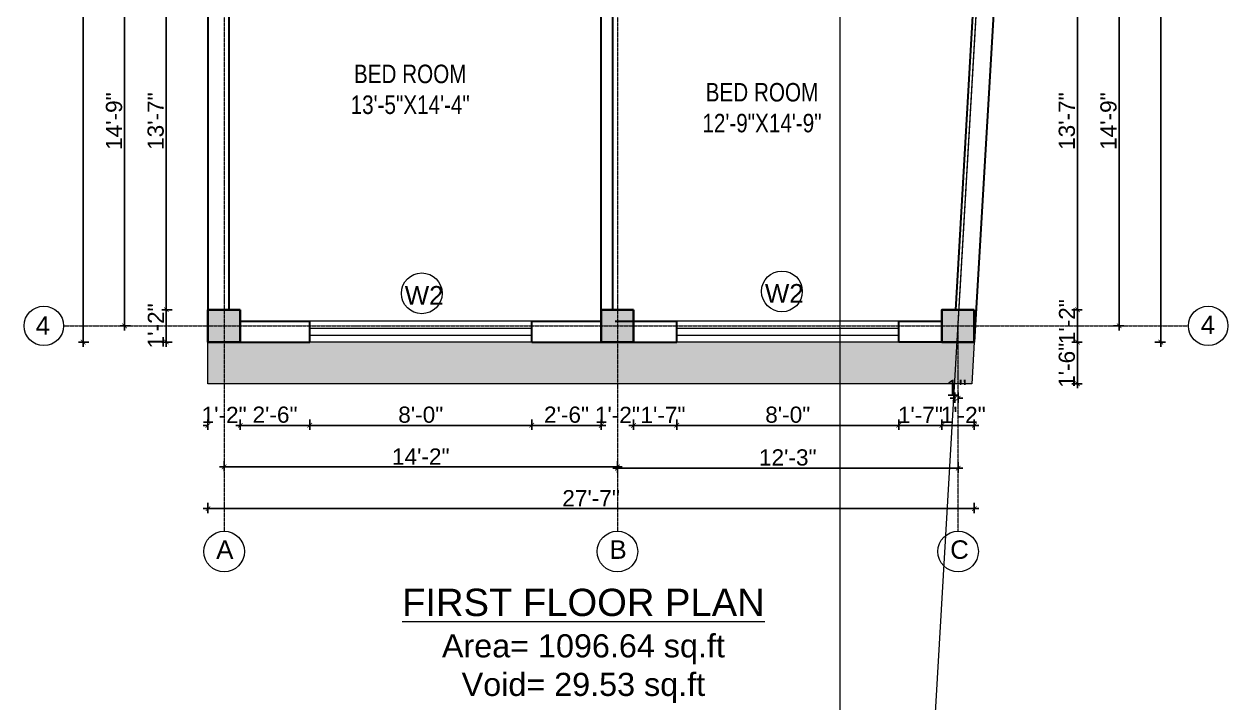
# Model space of a CAD drawing. Header units: inches. Extents: x 84707 to 107235, y 3922 to 10323.
# Drawn here: x 85342 to 85862, y 9530 to 9823 of the extents above; entities that cross this region are included whole.
import ezdxf

# ---------------------------------------------------------------- set-up
doc = ezdxf.new("R2010")
doc.units = ezdxf.units.IN
doc.header["$MEASUREMENT"] = 0
doc.linetypes.add('CENTER', pattern=[2, 1.25, -0.25, 0.25, -0.25])
doc.layers.add('A-Hatch', color=7, linetype='Continuous')
for name, color, linetype, lineweight in [('Annotate-Lite.w', 4, 'Continuous', 9), ('Annotations-Bold.w', 2, 'Continuous', 13), ('COLOUM', 3, 'Continuous', 35), ('DIM-2', 4, 'Continuous', 20), ('text', 7, 'Continuous', 5), ('wall', 240, 'Continuous', 30), ('wall light', 6, 'Continuous', 18), ('window', 130, 'Continuous', 13)]:
    doc.layers.add(name, color=color, linetype=linetype, lineweight=lineweight)
doc.styles.add('ARAIL', font='arial.ttf')
doc.styles.add('arial 1000', font='arial.ttf')
doc.styles.add('DIM', font='arial.ttf', dxfattribs={"width": 0.8})
doc.styles.add('gaurav', font='arial.ttf')
doc.dimstyles.new('8 inch dim', dxfattribs={"dimtxt": 7, "dimasz": 2, "dimexe": 2, "dimexo": 1, "dimgap": 1, "dimtad": 1, "dimdec": 0, "dimzin": 3, "dimdsep": 46, "dimlunit": 4, "dimtxsty": 'ARAIL', "dimblk": 'ARCHTICK', "dimcen": 0.09, "dimdle": 2, "dimadec": 0, "dimazin": 0, "dimtfac": 1, "dimtdec": 0, "dimtix": 1, "dimtofl": 0, "dimtmove": 1, "dimatfit": 3, "dimldrblk": 'ARCHTICK', "dimfxlon": 1, "dimtolj": 1, "dimtzin": 0, "dimarcsym": 0})

# ---------------------------------------------------------------- blocks, each defined once
blk = doc.blocks.new('column 14')
at = {"layer": 'COLOUM'}
h = blk.add_hatch(color=256, dxfattribs=at)
h.dxf.hatch_style = 1
h.paths.add_polyline_path([(7, 7), (-7, 7), (-7, -7), (7, -7)])
blk.add_lwpolyline([(7, 7), (7, -7), (-7, -7), (-7, 7)], close=True, dxfattribs=at)
blk = doc.blocks.new('_ArchTick')
at = {"color": 0, "linetype": 'ByBlock', "const_width": 0.15}
blk.add_lwpolyline([(-0.5, -0.5), (0.5, 0.5)], dxfattribs=at)
blk = doc.blocks.new('*D398')
at = {"layer": 'Defpoints', "color": 0, "transparency": 16777216}
for p in [(85421.03, 10155.52), (85367.03, 9685.52), (85421.03, 9685.52)]:
    blk.add_point(p, dxfattribs=at)
at = {"layer": 'DIM-2', "color": 0, "lineweight": -2, "transparency": 16777216}
for p, q in [((85369.53, 10155.52), (85365.03, 10155.52)), ((85367.03, 10157.52), (85367.03, 9683.52)), ((85369.53, 9685.52), (85365.03, 9685.52))]:
    blk.add_line(p, q, dxfattribs=at)
at = {"layer": 'DIM-2', "color": 0, "lineweight": -2, "transparency": 16777216, "xscale": 2, "yscale": 2, "zscale": 2}
for p, rotation in [((85367.03, 10155.52), 90), ((85367.03, 9685.52), 270)]:
    blk.add_blockref('_ArchTick', p, dxfattribs=dict(at, rotation=rotation))
at = {"layer": 'DIM-2', "color": 0, "transparency": 16777216, "insert": (85362.46, 9920.52), "char_height": 7, "attachment_point": 5, "rotation": 90, "style": 'ARAIL'}
blk.add_mtext('\\A1;39\'-2"', dxfattribs=at)
blk = doc.blocks.new('*D405')
at = {"layer": 'Defpoints', "color": 0, "transparency": 16777216}
for p in [(85421.03, 9862.52), (85403.03, 9699.52), (85421.03, 9699.52)]:
    blk.add_point(p, dxfattribs=at)
at = {"layer": 'DIM-2', "color": 0, "lineweight": -2, "transparency": 16777216}
for p, q in [((85405.53, 9862.52), (85401.03, 9862.52)), ((85403.03, 9864.52), (85403.03, 9697.52)), ((85405.53, 9699.52), (85401.03, 9699.52))]:
    blk.add_line(p, q, dxfattribs=at)
at = {"layer": 'DIM-2', "color": 0, "lineweight": -2, "transparency": 16777216, "xscale": 2, "yscale": 2, "zscale": 2}
for p, rotation in [((85403.03, 9862.52), 90), ((85403.03, 9699.52), 270)]:
    blk.add_blockref('_ArchTick', p, dxfattribs=dict(at, rotation=rotation))
at = {"layer": 'DIM-2', "color": 0, "transparency": 16777216, "insert": (85398.46, 9781.02), "char_height": 7, "attachment_point": 5, "rotation": 90, "style": 'ARAIL'}
blk.add_mtext('\\A1;13\'-7"', dxfattribs=at)
blk = doc.blocks.new('*D406')
at = {"layer": 'Defpoints', "color": 0, "transparency": 16777216}
for p in [(85421.03, 9699.52), (85403.03, 9685.52), (85421.03, 9685.52)]:
    blk.add_point(p, dxfattribs=at)
at = {"layer": 'DIM-2', "color": 0, "lineweight": -2, "transparency": 16777216}
for p, q in [((85403.03, 9701.52), (85403.03, 9683.52)), ((85405.53, 9699.52), (85401.03, 9699.52)), ((85405.53, 9685.52), (85401.03, 9685.52))]:
    blk.add_line(p, q, dxfattribs=at)
at = {"layer": 'DIM-2', "color": 0, "lineweight": -2, "transparency": 16777216, "xscale": 2, "yscale": 2, "zscale": 2}
for p, rotation in [((85403.03, 9699.52), 90), ((85403.03, 9685.52), 270)]:
    blk.add_blockref('_ArchTick', p, dxfattribs=dict(at, rotation=rotation))
at = {"layer": 'DIM-2', "color": 0, "transparency": 16777216, "insert": (85398.52, 9692.52), "char_height": 7, "attachment_point": 5, "rotation": 90, "style": 'ARAIL'}
blk.add_mtext('\\A1;1\'-2"', dxfattribs=at)
blk = doc.blocks.new('*D407')
at = {"layer": 'Defpoints', "color": 0, "transparency": 16777216}
for p in [(85385.03, 9869.52), (85421.03, 9869.52), (85421.03, 9692.52)]:
    blk.add_point(p, dxfattribs=at)
at = {"layer": 'DIM-2', "color": 0, "lineweight": -2, "transparency": 16777216}
for p, q in [((85387.53, 9869.52), (85383.03, 9869.52)), ((85385.03, 9690.52), (85385.03, 9871.52)), ((85387.53, 9692.52), (85383.03, 9692.52))]:
    blk.add_line(p, q, dxfattribs=at)
at = {"layer": 'DIM-2', "color": 0, "lineweight": -2, "transparency": 16777216, "xscale": 2, "yscale": 2, "zscale": 2}
for p, rotation in [((85385.03, 9869.52), 90), ((85385.03, 9692.52), 270)]:
    blk.add_blockref('_ArchTick', p, dxfattribs=dict(at, rotation=rotation))
at = {"layer": 'DIM-2', "color": 0, "transparency": 16777216, "insert": (85380.46, 9781.02), "char_height": 7, "attachment_point": 5, "rotation": 90, "style": 'ARAIL'}
blk.add_mtext('\\A1;14\'-9"', dxfattribs=at)
blk = doc.blocks.new('*D423')
at = {"layer": 'Defpoints', "color": 0, "transparency": 16777216}
for p in [(85762.64, 9862.52), (85752.31, 9699.52), (85796.91, 9699.52)]:
    blk.add_point(p, dxfattribs=at)
at = {"layer": 'DIM-2', "color": 0, "lineweight": -2, "transparency": 16777216}
for p, q in [((85794.41, 9862.52), (85798.91, 9862.52)), ((85796.91, 9864.52), (85796.91, 9697.52)), ((85794.41, 9699.52), (85798.91, 9699.52))]:
    blk.add_line(p, q, dxfattribs=at)
at = {"layer": 'DIM-2', "color": 0, "lineweight": -2, "transparency": 16777216, "xscale": 2, "yscale": 2, "zscale": 2}
for p, rotation in [((85796.91, 9862.52), 90), ((85796.91, 9699.52), 270)]:
    blk.add_blockref('_ArchTick', p, dxfattribs=dict(at, rotation=rotation))
at = {"layer": 'DIM-2', "color": 0, "transparency": 16777216, "insert": (85792.33, 9781.02), "char_height": 7, "attachment_point": 5, "rotation": 90, "style": 'ARAIL'}
blk.add_mtext('\\A1;13\'-7"', dxfattribs=at)
blk = doc.blocks.new('*D424')
at = {"layer": 'Defpoints', "color": 0, "transparency": 16777216}
for p in [(85752.31, 9699.52), (85752.31, 9685.52), (85796.91, 9685.52)]:
    blk.add_point(p, dxfattribs=at)
at = {"layer": 'DIM-2', "color": 0, "lineweight": -2, "transparency": 16777216}
for p, q in [((85796.91, 9701.52), (85796.91, 9683.52)), ((85794.41, 9699.52), (85798.91, 9699.52)), ((85794.41, 9685.52), (85798.91, 9685.52))]:
    blk.add_line(p, q, dxfattribs=at)
at = {"layer": 'DIM-2', "color": 0, "lineweight": -2, "transparency": 16777216, "xscale": 2, "yscale": 2, "zscale": 2}
for p, rotation in [((85796.91, 9699.52), 90), ((85796.91, 9685.52), 270)]:
    blk.add_blockref('_ArchTick', p, dxfattribs=dict(at, rotation=rotation))
at = {"layer": 'DIM-2', "color": 0, "transparency": 16777216, "insert": (85792.39, 9694.32), "char_height": 7, "attachment_point": 5, "rotation": 90, "style": 'ARAIL'}
blk.add_mtext('\\A1;1\'-2"', dxfattribs=at)
blk = doc.blocks.new('*D408')
at = {"layer": 'Defpoints', "color": 0, "transparency": 16777216}
for p in [(85755.64, 9869.52), (85814.91, 9869.52), (85745.31, 9692.52)]:
    blk.add_point(p, dxfattribs=at)
at = {"layer": 'DIM-2', "color": 0, "lineweight": -2, "transparency": 16777216}
for p, q in [((85812.41, 9869.52), (85816.91, 9869.52)), ((85814.91, 9690.52), (85814.91, 9871.52)), ((85812.41, 9692.52), (85816.91, 9692.52))]:
    blk.add_line(p, q, dxfattribs=at)
at = {"layer": 'DIM-2', "color": 0, "lineweight": -2, "transparency": 16777216, "xscale": 2, "yscale": 2, "zscale": 2}
for p, rotation in [((85814.91, 9869.52), 90), ((85814.91, 9692.52), 270)]:
    blk.add_blockref('_ArchTick', p, dxfattribs=dict(at, rotation=rotation))
at = {"layer": 'DIM-2', "color": 0, "transparency": 16777216, "insert": (85810.33, 9781.02), "char_height": 7, "attachment_point": 5, "rotation": 90, "style": 'ARAIL'}
blk.add_mtext('\\A1;14\'-9"', dxfattribs=at)
blk = doc.blocks.new('*D409')
at = {"layer": 'Defpoints', "color": 0, "transparency": 16777216}
for p in [(85778.91, 10155.52), (85832.91, 10155.52), (85752.31, 9685.52)]:
    blk.add_point(p, dxfattribs=at)
at = {"layer": 'DIM-2', "color": 0, "lineweight": -2, "transparency": 16777216}
for p, q in [((85830.41, 10155.52), (85834.91, 10155.52)), ((85832.91, 9683.52), (85832.91, 10157.52)), ((85830.41, 9685.52), (85834.91, 9685.52))]:
    blk.add_line(p, q, dxfattribs=at)
at = {"layer": 'DIM-2', "color": 0, "lineweight": -2, "transparency": 16777216, "xscale": 2, "yscale": 2, "zscale": 2}
for p, rotation in [((85832.91, 10155.52), 90), ((85832.91, 9685.52), 270)]:
    blk.add_blockref('_ArchTick', p, dxfattribs=dict(at, rotation=rotation))
at = {"layer": 'DIM-2', "color": 0, "transparency": 16777216, "insert": (85828.33, 9920.52), "char_height": 7, "attachment_point": 5, "rotation": 90, "style": 'ARAIL'}
blk.add_mtext('\\A1;39\'-2"', dxfattribs=at)
blk = doc.blocks.new('*D492')
at = {"layer": 'Defpoints', "color": 0, "transparency": 16777216}
for p in [(85752.31, 9685.52), (85751.26, 9667.52), (85796.91, 9667.52)]:
    blk.add_point(p, dxfattribs=at)
at = {"layer": 'DIM-2', "color": 0, "lineweight": -2, "transparency": 16777216}
for p, q in [((85794.41, 9685.52), (85798.91, 9685.52)), ((85796.91, 9687.52), (85796.91, 9665.52)), ((85794.41, 9667.52), (85798.91, 9667.52))]:
    blk.add_line(p, q, dxfattribs=at)
at = {"layer": 'DIM-2', "color": 0, "lineweight": -2, "transparency": 16777216, "xscale": 2, "yscale": 2, "zscale": 2}
for p, rotation in [((85796.91, 9685.52), 90), ((85796.91, 9667.52), 270)]:
    blk.add_blockref('_ArchTick', p, dxfattribs=dict(at, rotation=rotation))
at = {"layer": 'DIM-2', "color": 0, "transparency": 16777216, "insert": (85792.33, 9675.47), "char_height": 7, "attachment_point": 5, "rotation": 90, "style": 'ARAIL'}
blk.add_mtext('\\A1;1\'-6"', dxfattribs=at)
blk = doc.blocks.new('*D493')
at = {"layer": 'Defpoints', "color": 0, "transparency": 16777216}
for p in [(85421.03, 9685.52), (85435.03, 9685.52), (85435.03, 9649.52)]:
    blk.add_point(p, dxfattribs=at)
at = {"layer": 'DIM-2', "color": 0, "lineweight": -2, "transparency": 16777216}
for p, q in [((85421.03, 9649.52), (85419.03, 9649.52)), ((85421.03, 9652.02), (85421.03, 9647.52)), ((85435.03, 9652.02), (85435.03, 9647.52)), ((85435.03, 9649.52), (85437.03, 9649.52))]:
    blk.add_line(p, q, dxfattribs=at)
at = {"layer": 'DIM-2', "color": 0, "lineweight": -2, "transparency": 16777216, "xscale": 2, "yscale": 2, "zscale": 2}
blk.add_blockref('_ArchTick', (85421.03, 9649.52), dxfattribs=at)
at = {"layer": 'DIM-2', "color": 0, "lineweight": -2, "transparency": 16777216, "xscale": 2, "yscale": 2, "zscale": 2, "rotation": 180}
blk.add_blockref('_ArchTick', (85435.03, 9649.52), dxfattribs=at)
at = {"layer": 'DIM-2', "color": 0, "transparency": 16777216, "insert": (85428.03, 9654.03), "char_height": 7, "attachment_point": 5, "style": 'ARAIL'}
blk.add_mtext('\\A1;1\'-2"', dxfattribs=at)
blk = doc.blocks.new('*D494')
at = {"layer": 'Defpoints', "color": 0, "transparency": 16777216}
for p in [(85435.03, 9685.52), (85465.03, 9685.52), (85465.03, 9649.52)]:
    blk.add_point(p, dxfattribs=at)
at = {"layer": 'DIM-2', "color": 0, "lineweight": -2, "transparency": 16777216}
for p, q in [((85433.03, 9649.52), (85467.03, 9649.52)), ((85435.03, 9652.02), (85435.03, 9647.52)), ((85465.03, 9652.02), (85465.03, 9647.52))]:
    blk.add_line(p, q, dxfattribs=at)
at = {"layer": 'DIM-2', "color": 0, "lineweight": -2, "transparency": 16777216, "xscale": 2, "yscale": 2, "zscale": 2, "rotation": 180}
blk.add_blockref('_ArchTick', (85435.03, 9649.52), dxfattribs=at)
at = {"layer": 'DIM-2', "color": 0, "lineweight": -2, "transparency": 16777216, "xscale": 2, "yscale": 2, "zscale": 2}
blk.add_blockref('_ArchTick', (85465.03, 9649.52), dxfattribs=at)
at = {"layer": 'DIM-2', "color": 0, "transparency": 16777216, "insert": (85450.03, 9654.09), "char_height": 7, "attachment_point": 5, "style": 'ARAIL'}
blk.add_mtext('\\A1;2\'-6"', dxfattribs=at)
blk = doc.blocks.new('*D495')
at = {"layer": 'Defpoints', "color": 0, "transparency": 16777216}
for p in [(85465.03, 9685.52), (85561.03, 9685.52), (85561.03, 9649.52)]:
    blk.add_point(p, dxfattribs=at)
at = {"layer": 'DIM-2', "color": 0, "lineweight": -2, "transparency": 16777216}
for p, q in [((85463.03, 9649.52), (85563.03, 9649.52)), ((85465.03, 9652.02), (85465.03, 9647.52)), ((85561.03, 9652.02), (85561.03, 9647.52))]:
    blk.add_line(p, q, dxfattribs=at)
at = {"layer": 'DIM-2', "color": 0, "lineweight": -2, "transparency": 16777216, "xscale": 2, "yscale": 2, "zscale": 2, "rotation": 180}
blk.add_blockref('_ArchTick', (85465.03, 9649.52), dxfattribs=at)
at = {"layer": 'DIM-2', "color": 0, "lineweight": -2, "transparency": 16777216, "xscale": 2, "yscale": 2, "zscale": 2}
blk.add_blockref('_ArchTick', (85561.03, 9649.52), dxfattribs=at)
at = {"layer": 'DIM-2', "color": 0, "transparency": 16777216, "insert": (85513.03, 9654.09), "char_height": 7, "attachment_point": 5, "style": 'ARAIL'}
blk.add_mtext('\\A1;8\'-0"', dxfattribs=at)
blk = doc.blocks.new('*D521')
at = {"layer": 'Defpoints', "color": 0, "transparency": 16777216}
for p in [(85561.03, 9685.52), (85591.03, 9685.52), (85591.03, 9649.52)]:
    blk.add_point(p, dxfattribs=at)
at = {"layer": 'DIM-2', "color": 0, "lineweight": -2, "transparency": 16777216}
for p, q in [((85559.03, 9649.52), (85593.03, 9649.52)), ((85561.03, 9652.02), (85561.03, 9647.52)), ((85591.03, 9652.02), (85591.03, 9647.52))]:
    blk.add_line(p, q, dxfattribs=at)
at = {"layer": 'DIM-2', "color": 0, "lineweight": -2, "transparency": 16777216, "xscale": 2, "yscale": 2, "zscale": 2, "rotation": 180}
blk.add_blockref('_ArchTick', (85561.03, 9649.52), dxfattribs=at)
at = {"layer": 'DIM-2', "color": 0, "lineweight": -2, "transparency": 16777216, "xscale": 2, "yscale": 2, "zscale": 2}
blk.add_blockref('_ArchTick', (85591.03, 9649.52), dxfattribs=at)
at = {"layer": 'DIM-2', "color": 0, "transparency": 16777216, "insert": (85576.03, 9654.09), "char_height": 7, "attachment_point": 5, "style": 'ARAIL'}
blk.add_mtext('\\A1;2\'-6"', dxfattribs=at)
blk = doc.blocks.new('*D522')
at = {"layer": 'Defpoints', "color": 0, "transparency": 16777216}
for p in [(85591.03, 9685.52), (85605.03, 9685.52), (85605.03, 9649.52)]:
    blk.add_point(p, dxfattribs=at)
at = {"layer": 'DIM-2', "color": 0, "lineweight": -2, "transparency": 16777216}
for p, q in [((85591.03, 9649.52), (85589.03, 9649.52)), ((85591.03, 9652.02), (85591.03, 9647.52)), ((85605.03, 9652.02), (85605.03, 9647.52)), ((85605.03, 9649.52), (85607.03, 9649.52))]:
    blk.add_line(p, q, dxfattribs=at)
at = {"layer": 'DIM-2', "color": 0, "lineweight": -2, "transparency": 16777216, "xscale": 2, "yscale": 2, "zscale": 2}
blk.add_blockref('_ArchTick', (85591.03, 9649.52), dxfattribs=at)
at = {"layer": 'DIM-2', "color": 0, "lineweight": -2, "transparency": 16777216, "xscale": 2, "yscale": 2, "zscale": 2, "rotation": 180}
blk.add_blockref('_ArchTick', (85605.03, 9649.52), dxfattribs=at)
at = {"layer": 'DIM-2', "color": 0, "transparency": 16777216, "insert": (85598.03, 9654.03), "char_height": 7, "attachment_point": 5, "style": 'ARAIL'}
blk.add_mtext('\\A1;1\'-2"', dxfattribs=at)
blk = doc.blocks.new('*D523')
at = {"layer": 'Defpoints', "color": 0, "transparency": 16777216}
for p in [(85605.03, 9685.52), (85623.67, 9685.52), (85623.67, 9649.52)]:
    blk.add_point(p, dxfattribs=at)
at = {"layer": 'DIM-2', "color": 0, "lineweight": -2, "transparency": 16777216}
for p, q in [((85603.03, 9649.52), (85625.67, 9649.52)), ((85605.03, 9652.02), (85605.03, 9647.52)), ((85623.67, 9652.02), (85623.67, 9647.52))]:
    blk.add_line(p, q, dxfattribs=at)
at = {"layer": 'DIM-2', "color": 0, "lineweight": -2, "transparency": 16777216, "xscale": 2, "yscale": 2, "zscale": 2, "rotation": 180}
blk.add_blockref('_ArchTick', (85605.03, 9649.52), dxfattribs=at)
at = {"layer": 'DIM-2', "color": 0, "lineweight": -2, "transparency": 16777216, "xscale": 2, "yscale": 2, "zscale": 2}
blk.add_blockref('_ArchTick', (85623.67, 9649.52), dxfattribs=at)
at = {"layer": 'DIM-2', "color": 0, "transparency": 16777216, "insert": (85617.72, 9654.03), "char_height": 7, "attachment_point": 5, "style": 'ARAIL'}
blk.add_mtext('\\A1;1\'-7"', dxfattribs=at)
blk = doc.blocks.new('*D524')
at = {"layer": 'Defpoints', "color": 0, "transparency": 16777216}
for p in [(85623.67, 9685.52), (85719.67, 9685.52), (85719.67, 9649.52)]:
    blk.add_point(p, dxfattribs=at)
at = {"layer": 'DIM-2', "color": 0, "lineweight": -2, "transparency": 16777216}
for p, q in [((85621.67, 9649.52), (85721.67, 9649.52)), ((85623.67, 9652.02), (85623.67, 9647.52)), ((85719.67, 9652.02), (85719.67, 9647.52))]:
    blk.add_line(p, q, dxfattribs=at)
at = {"layer": 'DIM-2', "color": 0, "lineweight": -2, "transparency": 16777216, "xscale": 2, "yscale": 2, "zscale": 2, "rotation": 180}
blk.add_blockref('_ArchTick', (85623.67, 9649.52), dxfattribs=at)
at = {"layer": 'DIM-2', "color": 0, "lineweight": -2, "transparency": 16777216, "xscale": 2, "yscale": 2, "zscale": 2}
blk.add_blockref('_ArchTick', (85719.67, 9649.52), dxfattribs=at)
at = {"layer": 'DIM-2', "color": 0, "transparency": 16777216, "insert": (85671.67, 9654.09), "char_height": 7, "attachment_point": 5, "style": 'ARAIL'}
blk.add_mtext('\\A1;8\'-0"', dxfattribs=at)
blk = doc.blocks.new('*D525')
at = {"layer": 'Defpoints', "color": 0, "transparency": 16777216}
for p in [(85719.67, 9685.52), (85738.31, 9685.52), (85738.31, 9649.52)]:
    blk.add_point(p, dxfattribs=at)
at = {"layer": 'DIM-2', "color": 0, "lineweight": -2, "transparency": 16777216}
for p, q in [((85717.67, 9649.52), (85740.31, 9649.52)), ((85719.67, 9652.02), (85719.67, 9647.52)), ((85738.31, 9652.02), (85738.31, 9647.52))]:
    blk.add_line(p, q, dxfattribs=at)
at = {"layer": 'DIM-2', "color": 0, "lineweight": -2, "transparency": 16777216, "xscale": 2, "yscale": 2, "zscale": 2, "rotation": 180}
blk.add_blockref('_ArchTick', (85719.67, 9649.52), dxfattribs=at)
at = {"layer": 'DIM-2', "color": 0, "lineweight": -2, "transparency": 16777216, "xscale": 2, "yscale": 2, "zscale": 2}
blk.add_blockref('_ArchTick', (85738.31, 9649.52), dxfattribs=at)
at = {"layer": 'DIM-2', "color": 0, "transparency": 16777216, "insert": (85728.99, 9654.03), "char_height": 7, "attachment_point": 5, "style": 'ARAIL'}
blk.add_mtext('\\A1;1\'-7"', dxfattribs=at)
blk = doc.blocks.new('*D526')
at = {"layer": 'Defpoints', "color": 0, "transparency": 16777216}
for p in [(85738.31, 9685.52), (85752.31, 9685.52), (85752.31, 9649.52)]:
    blk.add_point(p, dxfattribs=at)
at = {"layer": 'DIM-2', "color": 0, "lineweight": -2, "transparency": 16777216}
for p, q in [((85736.31, 9649.52), (85754.31, 9649.52)), ((85738.31, 9652.02), (85738.31, 9647.52)), ((85752.31, 9652.02), (85752.31, 9647.52))]:
    blk.add_line(p, q, dxfattribs=at)
at = {"layer": 'DIM-2', "color": 0, "lineweight": -2, "transparency": 16777216, "xscale": 2, "yscale": 2, "zscale": 2, "rotation": 180}
blk.add_blockref('_ArchTick', (85738.31, 9649.52), dxfattribs=at)
at = {"layer": 'DIM-2', "color": 0, "lineweight": -2, "transparency": 16777216, "xscale": 2, "yscale": 2, "zscale": 2}
blk.add_blockref('_ArchTick', (85752.31, 9649.52), dxfattribs=at)
at = {"layer": 'DIM-2', "color": 0, "transparency": 16777216, "insert": (85747.5, 9654.03), "char_height": 7, "attachment_point": 5, "style": 'ARAIL'}
blk.add_mtext('\\A1;1\'-2"', dxfattribs=at)
blk = doc.blocks.new('*D527')
at = {"layer": 'Defpoints', "color": 0, "transparency": 16777216}
for p in [(85428.03, 9685.52), (85598.03, 9685.52), (85598.03, 9631.52)]:
    blk.add_point(p, dxfattribs=at)
at = {"layer": 'DIM-2', "color": 0, "lineweight": -2, "transparency": 16777216}
for p, q in [((85428.03, 9634.02), (85428.03, 9629.52)), ((85598.03, 9634.02), (85598.03, 9629.52)), ((85426.03, 9631.52), (85600.03, 9631.52))]:
    blk.add_line(p, q, dxfattribs=at)
at = {"layer": 'DIM-2', "color": 0, "lineweight": -2, "transparency": 16777216, "xscale": 2, "yscale": 2, "zscale": 2, "rotation": 180}
blk.add_blockref('_ArchTick', (85428.03, 9631.52), dxfattribs=at)
at = {"layer": 'DIM-2', "color": 0, "lineweight": -2, "transparency": 16777216, "xscale": 2, "yscale": 2, "zscale": 2}
blk.add_blockref('_ArchTick', (85598.03, 9631.52), dxfattribs=at)
at = {"layer": 'DIM-2', "color": 0, "transparency": 16777216, "insert": (85513.03, 9636.03), "char_height": 7, "attachment_point": 5, "style": 'ARAIL'}
blk.add_mtext('\\A1;14\'-2"', dxfattribs=at)
blk = doc.blocks.new('*D528')
at = {"layer": 'Defpoints', "color": 0, "transparency": 16777216}
for p in [(85598.03, 9685.03), (85745.31, 9685.52), (85745.31, 9631.03)]:
    blk.add_point(p, dxfattribs=at)
at = {"layer": 'DIM-2', "color": 0, "lineweight": -2, "transparency": 16777216}
for p, q in [((85598.03, 9633.53), (85598.03, 9629.03)), ((85745.31, 9633.53), (85745.31, 9629.03)), ((85596.03, 9631.03), (85747.31, 9631.03))]:
    blk.add_line(p, q, dxfattribs=at)
at = {"layer": 'DIM-2', "color": 0, "lineweight": -2, "transparency": 16777216, "xscale": 2, "yscale": 2, "zscale": 2, "rotation": 180}
blk.add_blockref('_ArchTick', (85598.03, 9631.03), dxfattribs=at)
at = {"layer": 'DIM-2', "color": 0, "lineweight": -2, "transparency": 16777216, "xscale": 2, "yscale": 2, "zscale": 2}
blk.add_blockref('_ArchTick', (85745.31, 9631.03), dxfattribs=at)
at = {"layer": 'DIM-2', "color": 0, "transparency": 16777216, "insert": (85671.67, 9635.61), "char_height": 7, "attachment_point": 5, "style": 'ARAIL'}
blk.add_mtext('\\A1;12\'-3"', dxfattribs=at)
blk = doc.blocks.new('*D425')
at = {"layer": 'Defpoints', "color": 0, "transparency": 16777216}
for p in [(85421.03, 9685.52), (85752.31, 9685.52), (85421.03, 9613.52)]:
    blk.add_point(p, dxfattribs=at)
at = {"layer": 'DIM-2', "color": 0, "lineweight": -2, "transparency": 16777216}
for p, q in [((85754.31, 9613.52), (85419.03, 9613.52)), ((85421.03, 9616.02), (85421.03, 9611.52)), ((85752.31, 9616.02), (85752.31, 9611.52))]:
    blk.add_line(p, q, dxfattribs=at)
at = {"layer": 'DIM-2', "color": 0, "lineweight": -2, "transparency": 16777216, "xscale": 2, "yscale": 2, "zscale": 2, "rotation": 180}
blk.add_blockref('_ArchTick', (85421.03, 9613.52), dxfattribs=at)
at = {"layer": 'DIM-2', "color": 0, "lineweight": -2, "transparency": 16777216, "xscale": 2, "yscale": 2, "zscale": 2}
blk.add_blockref('_ArchTick', (85752.31, 9613.52), dxfattribs=at)
at = {"layer": 'DIM-2', "color": 0, "transparency": 16777216, "insert": (85586.67, 9618.03), "char_height": 7, "attachment_point": 5, "style": 'ARAIL'}
blk.add_mtext('\\A1;27\'-7"', dxfattribs=at)
blk = doc.blocks.new('*D583')
at = {"layer": 'Defpoints', "color": 0, "transparency": 16777216}
for p in [(85743.85, 9667.52), (85745.31, 9667.52), (85743.85, 9661.2)]:
    blk.add_point(p, dxfattribs=at)
at = {"layer": 'DIM-2', "color": 0, "lineweight": -2, "transparency": 16777216}
for p, q in [((85743.85, 9663.7), (85743.85, 9659.2)), ((85745.31, 9663.7), (85745.31, 9659.2)), ((85743.85, 9661.2), (85741.85, 9661.2)), ((85745.31, 9661.2), (85747.31, 9661.2))]:
    blk.add_line(p, q, dxfattribs=at)
at = {"layer": 'DIM-2', "color": 0, "lineweight": -2, "transparency": 16777216, "xscale": 2, "yscale": 2, "zscale": 2}
blk.add_blockref('_ArchTick', (85743.85, 9661.2), dxfattribs=at)
at = {"layer": 'DIM-2', "color": 0, "lineweight": -2, "transparency": 16777216, "xscale": 2, "yscale": 2, "zscale": 2, "rotation": 180}
blk.add_blockref('_ArchTick', (85745.31, 9661.2), dxfattribs=at)
at = {"layer": 'DIM-2', "color": 0, "transparency": 16777216, "insert": (85744.58, 9665.72), "char_height": 7, "attachment_point": 5, "style": 'ARAIL'}
blk.add_mtext('\\A1;1"', dxfattribs=at)

msp = doc.modelspace()

# ---------------------------------------------------------------- hatches: boundary and pattern name
at = {"layer": 'A-Hatch'}
h = msp.add_hatch(dxfattribs=at)
h.set_pattern_fill('AR-RSHKE', color=256, scale=0.5)
h.set_pattern_definition([(0, (-20926.655, 127.7653), (12.75, 6), [3, -2.5, 3.5, -1.5, 4.5, -2]), (0, (-20923.655, 128.0153), (12.75, 6), [2.5, -9.5, 2, -3]), (0, (-20917.655, 127.3903), (12.75, 6), [1.5, -15.5]), (90, (-20926.6553, 127.7653), (-4.25, 6), [5.75, -18.25]), (90, (-20923.6553, 127.7653), (-4.25, 6), [5.625, -18.375]), (90, (-20921.1553, 127.7653), (-4.25, 6), [5.25, -18.75]), (90, (-20917.6553, 127.3903), (-4.25, 6), [5.75, -18.25]), (90, (-20916.1553, 127.3903), (-4.25, 6), [5.75, -18.25]), (90, (-20911.6553, 127.7653), (-4.25, 6), [5.5, -18.5])])
h.paths.add_polyline_path([(85465.03, 9685.52), (85435.03, 9685.52), (85421.03, 9685.52), (85421.03, 9667.52), (85751.26, 9667.52), (85752.31, 9685.52), (85719.67, 9685.52), (85623.67, 9685.52), (85605.03, 9685.52), (85591.03, 9685.52), (85561.03, 9685.52)])

# ---------------------------------------------------------------- linework, layer by layer
at = {"layer": 'Annotate-Lite.w', "ltscale": 0.005}
for centre in [(85669.15, 9707.43), (85513.46, 9706.58)]:
    msp.add_circle(centre, 8.81, dxfattribs=at)
at = {"layer": 'Annotations-Bold.w', "linetype": 'CENTER', "ltscale": 0.3}
for p, q in [((85428.03, 10257.68), (85428.03, 9603.74)), ((85598.03, 10257.68), (85598.03, 9603.74)), ((85358.62, 9692.52), (85844.87, 9692.52))]:
    msp.add_line(p, q, dxfattribs=at)
msp.add_lwpolyline([(85745.31, 9603.74), (85745.31, 9692.52), (85771.91, 10148.52), (85771.91, 10257.68)], dxfattribs=at)
at = {"layer": 'DIM-2'}
for p, direction in [((85745.31, 9692.52), (0.0582225, 0.9983036)), ((85694.33, 9878.08), (0, 1))]:
    msp.add_xline(p, direction, dxfattribs=at)
for centre, radius in [((85350.09, 9692.52), 8.53), ((85853.4, 9692.52), 8.53), ((85428.03, 9594.97), 8.77), ((85598.03, 9594.97), 8.77), ((85745.31, 9594.97), 8.77)]:
    msp.add_circle(centre, radius, dxfattribs=at)
at = {"layer": 'wall'}
for p, q in [((85421.03, 9862.52), (85421.03, 9699.52)), ((85430.03, 9862.52), (85430.03, 9699.52)), ((85591.03, 9699.52), (85591.03, 9862.52)), ((85596.03, 9699.52), (85596.03, 9862.52)), ((85435.03, 9694.52), (85465.03, 9694.52)), ((85465.03, 9685.52), (85465.03, 9694.52)), ((85561.03, 9694.52), (85591.03, 9694.52)), ((85561.03, 9685.52), (85561.03, 9694.52)), ((85597.03, 9694.52), (85623.67, 9694.52)), ((85623.67, 9685.52), (85623.67, 9694.52)), ((85719.67, 9694.52), (85738.14, 9694.52)), ((85719.67, 9685.52), (85719.67, 9694.52)), ((85435.03, 9685.52), (85465.03, 9685.52)), ((85561.03, 9685.52), (85591.03, 9685.52)), ((85605.03, 9685.52), (85623.67, 9685.52))]:
    msp.add_line(p, q, dxfattribs=at)
for points in [[(85694.33, 9876.52), (85763.45, 9876.52), (85752.31, 9685.52), (85719.67, 9685.52)], [(85754.44, 9876.52), (85744.11, 9699.52)]]:
    msp.add_lwpolyline(points, dxfattribs=at)
at = {"layer": 'wall light'}
for p, q in [((85421.03, 9667.52), (85421.03, 9685.52)), ((85752.31, 9685.52), (85751.26, 9667.52)), ((85751.26, 9667.52), (85421.03, 9667.52))]:
    msp.add_line(p, q, dxfattribs=at)
at = {"layer": 'window'}
for p, q in [((85561.03, 9694.52), (85465.03, 9694.52)), ((85465.03, 9691.52), (85561.03, 9691.52)), ((85719.67, 9694.52), (85623.67, 9694.52)), ((85623.67, 9691.52), (85719.67, 9691.52)), ((85465.03, 9688.52), (85561.03, 9688.52)), ((85561.03, 9685.52), (85465.03, 9685.52)), ((85623.67, 9688.52), (85719.67, 9688.52)), ((85719.67, 9685.52), (85623.67, 9685.52))]:
    msp.add_line(p, q, dxfattribs=at)

# ---------------------------------------------------------------- block references
at = {"layer": 'wall', "xscale": -1, "rotation": 270}
for p in [(85428.03, 9692.52), (85598.03, 9692.52), (85745.31, 9692.52)]:
    msp.add_blockref('column 14', p, dxfattribs=at)

# ---------------------------------------------------------------- texts
at = {"ltscale": 7, "char_height": 8, "width": 121.9318, "attachment_point": 8, "style": 'DIM'}
for s, insert in [('BED ROOM\\P13\'-5"X14\'-4"', (85508.46, 9784)), ('BED ROOM\\P12\'-9"X14\'-9"', (85660.52, 9776.07))]:
    msp.add_mtext(s, dxfattribs=dict(at, insert=insert))
at = {"layer": 'Annotate-Lite.w', "ltscale": 0.005, "char_height": 8, "attachment_point": 1, "style": 'gaurav'}
for insert in [(85661.8, 9710.6), (85506.11, 9709.74)]:
    msp.add_mtext_dynamic_manual_height_columns('W2', width=8, gutter_width=100, heights=[0], dxfattribs=dict(at, insert=insert))
at = {"layer": 'Annotations-Bold.w', "linetype": 'CENTER', "ltscale": 1.5, "char_height": 8, "attachment_point": 1, "style": 'ARAIL'}
for insert in [(85346.55, 9696.65), (85850.17, 9696.98)]:
    msp.add_mtext_dynamic_manual_height_columns('4', width=6.5393, gutter_width=100, heights=[0], dxfattribs=dict(at, insert=insert))
at = {"layer": 'DIM-2', "char_height": 8, "attachment_point": 1, "style": 'ARAIL'}
for s, insert in [('A', (85424.6, 9599.81)), ('B', (85594.6, 9599.81)), ('C', (85741.88, 9599.81))]:
    msp.add_mtext_dynamic_manual_height_columns(s, width=6.5393, gutter_width=100, heights=[0], dxfattribs=dict(at, insert=insert))
at = {"layer": 'text', "insert": (85583.33, 9554.21), "char_height": 11.811, "width": 316.0319, "attachment_point": 5, "style": 'arial 1000'}
msp.add_mtext('{\\LFIRST FLOOR PLAN\\P\\H0.84667x;\\lArea= 1096.64 sq.ft\\PVoid= 29.53 sq.ft}', dxfattribs=at)

# ---------------------------------------------------------------- dimensions: what is measured, and where the dimension line sits
at = {"layer": 'DIM-2'}
for base, p1, p2, picture, middle in [((85367.03, 9685.52), (85421.03, 10155.52), (85421.03, 9685.52), '*D398', (85362.46, 9920.52)), ((85832.91, 10155.52), (85752.31, 9685.52), (85778.91, 10155.52), '*D409', (85828.33, 9920.52)), ((85385.03, 9869.52), (85421.03, 9692.52), (85421.03, 9869.52), '*D407', (85380.46, 9781.02)), ((85814.91, 9869.52), (85745.31, 9692.52), (85755.64, 9869.52), '*D408', (85810.33, 9781.02)), ((85403.03, 9699.52), (85421.03, 9862.52), (85421.03, 9699.52), '*D405', (85398.46, 9781.02)), ((85796.91, 9699.52), (85762.64, 9862.52), (85752.31, 9699.52), '*D423', (85792.33, 9781.02))]:
    dim = msp.add_linear_dim(base=base, p1=p1, p2=p2, angle=90, dimstyle='8 inch dim', dxfattribs=at)
    dim.commit()
    dim.dimension.update_dxf_attribs({"geometry": picture, "text_midpoint": middle})
for base, p1, p2, picture, middle in [((85403.03, 9685.52), (85421.03, 9699.52), (85421.03, 9685.52), '*D406', (85403.03, 9692.52)), ((85796.91, 9685.52), (85752.31, 9699.52), (85752.31, 9685.52), '*D424', (85796.91, 9694.32)), ((85796.91, 9667.52), (85752.31, 9685.52), (85751.26, 9667.52), '*D492', (85796.91, 9675.47))]:
    dim = msp.add_linear_dim(base=base, p1=p1, p2=p2, angle=90, dimstyle='8 inch dim', dxfattribs=at)
    dim.commit()
    dim.dimension.update_dxf_attribs({"geometry": picture, "text_midpoint": middle, "dimtype": 160})
for base, p1, p2, picture, middle in [((85435.03, 9649.52), (85421.03, 9685.52), (85435.03, 9685.52), '*D493', (85428.03, 9654.03)), ((85421.03, 9613.52), (85752.31, 9685.52), (85421.03, 9685.52), '*D425', (85586.67, 9618.03)), ((85598.03, 9631.52), (85428.03, 9685.52), (85598.03, 9685.52), '*D527', (85513.03, 9636.03)), ((85465.03, 9649.52), (85435.03, 9685.52), (85465.03, 9685.52), '*D494', (85450.03, 9654.09)), ((85561.03, 9649.52), (85465.03, 9685.52), (85561.03, 9685.52), '*D495', (85513.03, 9654.09)), ((85591.03, 9649.52), (85561.03, 9685.52), (85591.03, 9685.52), '*D521', (85576.03, 9654.09)), ((85605.03, 9649.52), (85591.03, 9685.52), (85605.03, 9685.52), '*D522', (85598.03, 9654.03)), ((85745.31, 9631.03), (85598.03, 9685.03), (85745.31, 9685.52), '*D528', (85671.67, 9635.61)), ((85719.67, 9649.52), (85623.67, 9685.52), (85719.67, 9685.52), '*D524', (85671.67, 9654.09)), ((85743.85, 9661.2), (85745.31, 9667.52), (85743.85, 9667.52), '*D583', (85744.58, 9665.72))]:
    dim = msp.add_linear_dim(base=base, p1=p1, p2=p2, dimstyle='8 inch dim', dxfattribs=at)
    dim.commit()
    dim.dimension.update_dxf_attribs({"geometry": picture, "text_midpoint": middle})
for base, p1, p2, picture, middle in [((85623.67, 9649.52), (85605.03, 9685.52), (85623.67, 9685.52), '*D523', (85617.72, 9649.52)), ((85738.31, 9649.52), (85719.67, 9685.52), (85738.31, 9685.52), '*D525', (85728.99, 9649.52)), ((85752.31, 9649.52), (85738.31, 9685.52), (85752.31, 9685.52), '*D526', (85747.5, 9649.52))]:
    dim = msp.add_linear_dim(base=base, p1=p1, p2=p2, dimstyle='8 inch dim', dxfattribs=at)
    dim.commit()
    dim.dimension.update_dxf_attribs({"geometry": picture, "text_midpoint": middle, "dimtype": 160})

doc.saveas('drawing.dxf')
